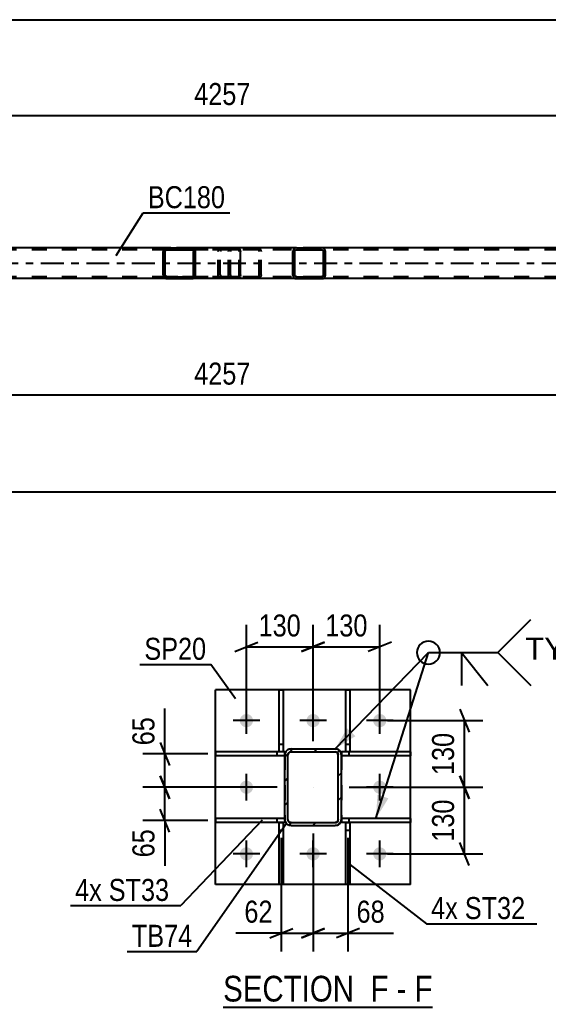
# Model space of a CAD drawing. Header units: millimetres. Extents: x 0 to 841, y 0 to 594.
# Drawn here: x 250.9 to 319.5, y 144.4 to 272.8 of the extents above; entities that cross this region are included whole.
import ezdxf

# ---------------------------------------------------------------- set-up
doc = ezdxf.new("R2010")
doc.units = ezdxf.units.MM
doc.linetypes.add('DXK_LINE_DOT2', pattern=[3.9198, 1.9599, -1.9599])
doc.linetypes.add('DXK_LINE_DOT3', pattern=[5.9187, 2.979, -0.9799, 0.9799, -0.9799])
doc.styles.add('Arial', font='ARIAL.TTF', dxfattribs={"height": 0.2})
doc.styles.add('Arial Narrow', font='ARIALN.TTF', dxfattribs={"height": 0.2})

# ---------------------------------------------------------------- blocks, each defined once
blk = doc.blocks.new('Unknown-318895709-17 - 5910')
at = {"color": 6, "linetype": 'Continuous'}
blk.add_line((277.29, 144.39), (304.51, 144.39), dxfattribs=at)
at = {"color": 0, "linetype": 'Continuous'}
for points in [[(295.4, 145.14), (295.4, 148.64), (277.29, 148.64), (277.29, 145.14)], [(298.79, 145.14), (298.79, 148.64), (296.45, 148.64), (296.45, 145.14)], [(301.11, 145.14), (301.11, 148.64), (299.84, 148.64), (299.84, 145.14)], [(304.51, 145.14), (304.51, 148.64), (302.16, 148.64), (302.16, 145.14)]]:
    blk.add_wipeout(points, dxfattribs=at)
at = {"color": 7, "linetype": 'Continuous', "style": 'Arial Narrow'}
for s, p in [('SECTION ', (277.29, 145.14)), ('F', (296.45, 145.14)), ('F', (302.16, 145.14)), ('-', (299.84, 145.14))]:
    blk.add_text(s, height=3.34, dxfattribs=at).set_placement(p)
blk = doc.blocks.new('Part-318895709-5583 - 5397')
at = {"linetype": 'Continuous'}
h = blk.add_hatch(dxfattribs=at)
h.set_pattern_fill('', scale=0.7, style=0, pattern_type=0)
h.set_pattern_definition([(45, (273.6653, 242.8563), (-1.57154, 1.57154), [])])
h.paths.add_polyline_path([(273.7, 242.67), (273.67, 242.86), (273.56, 243.01), (273.39, 243.12), (273.2, 243.15), (270.02, 243.15), (269.82, 243.12), (269.66, 243.01), (269.55, 242.86), (269.51, 242.67), (269.51, 239.63), (269.55, 239.45), (269.66, 239.29), (269.82, 239.19), (270.02, 239.15), (273.2, 239.15), (273.39, 239.19), (273.56, 239.29), (273.67, 239.45), (273.7, 239.63)])
h.paths.add_polyline_path([(273.43, 239.54), (273.38, 239.46), (273.3, 239.41), (273.2, 239.39), (270.02, 239.39), (269.92, 239.41), (269.84, 239.46), (269.78, 239.54), (269.77, 239.63), (269.77, 242.67), (269.78, 242.76), (269.84, 242.84), (269.92, 242.89), (270.02, 242.91), (273.2, 242.91), (273.3, 242.89), (273.38, 242.84), (273.43, 242.76), (273.45, 242.67), (273.45, 239.63)])
at = {"color": 2, "linetype": 'Continuous'}
for p, q in [((269.55, 242.86), (269.51, 242.67)), ((269.77, 242.67), (269.78, 242.76)), ((269.78, 242.76), (269.84, 242.84)), ((270.02, 243.15), (269.82, 243.12)), ((269.84, 242.84), (269.92, 242.89)), ((269.92, 242.89), (270.02, 242.91)), ((270.02, 243.15), (273.2, 243.15)), ((270.02, 242.91), (273.2, 242.91)), ((279.26, 243.15), (273.2, 243.15)), ((273.39, 243.12), (273.2, 243.15)), ((273.2, 242.91), (273.3, 242.89)), ((273.3, 242.89), (273.38, 242.84)), ((273.38, 242.84), (273.43, 242.76)), ((273.43, 242.76), (273.45, 242.67)), ((273.7, 242.67), (273.67, 242.86)), ((279.26, 243.15), (279.36, 243.12)), ((279.36, 243.12), (279.45, 243.01)), ((279.45, 243.01), (279.51, 242.86)), ((279.51, 242.86), (279.53, 242.67)), ((269.51, 239.63), (269.51, 242.67)), ((269.77, 239.63), (269.77, 242.67)), ((273.45, 239.63), (273.45, 242.67)), ((273.7, 239.63), (273.7, 242.67)), ((279.53, 239.63), (279.53, 242.67)), ((269.51, 239.63), (269.55, 239.45)), ((269.78, 239.54), (269.77, 239.63)), ((269.84, 239.46), (269.78, 239.54)), ((269.82, 239.19), (270.02, 239.15)), ((269.92, 239.41), (269.84, 239.46)), ((270.02, 239.39), (269.92, 239.41)), ((270.02, 239.39), (273.2, 239.39)), ((270.02, 239.15), (273.2, 239.15)), ((273.3, 239.41), (273.2, 239.39)), ((273.2, 239.15), (273.39, 239.19)), ((279.26, 239.15), (273.2, 239.15)), ((273.38, 239.46), (273.3, 239.41)), ((273.43, 239.54), (273.38, 239.46)), ((273.45, 239.63), (273.43, 239.54)), ((273.67, 239.45), (273.7, 239.63)), ((279.36, 239.19), (279.26, 239.15)), ((279.45, 239.29), (279.36, 239.19)), ((279.51, 239.45), (279.45, 239.29)), ((279.53, 239.63), (279.51, 239.45))]:
    blk.add_line(p, q, dxfattribs=at)
at = {"color": 7, "linetype": 'DXK_LINE_DOT2'}
for p, q in [((273.2, 243.15), (270.02, 243.15)), ((279.26, 242.91), (270.02, 242.91)), ((276.66, 242.67), (276.7, 242.86)), ((276.93, 242.76), (276.92, 242.67)), ((276.99, 242.84), (276.93, 242.76)), ((276.97, 243.12), (277.17, 243.15)), ((277.07, 242.89), (276.99, 242.84)), ((277.17, 242.91), (277.07, 242.89)), ((277.98, 242.91), (277.98, 243.15)), ((279.31, 242.89), (279.26, 242.91)), ((279.35, 242.84), (279.31, 242.89)), ((279.38, 242.76), (279.35, 242.84)), ((279.39, 242.67), (279.38, 242.76)), ((276.66, 239.63), (276.66, 242.67)), ((276.92, 239.63), (276.92, 242.67)), ((279.39, 239.63), (279.39, 242.67)), ((279.26, 239.39), (270.02, 239.39)), ((273.2, 239.15), (270.02, 239.15)), ((276.7, 239.45), (276.66, 239.63)), ((276.92, 239.63), (276.93, 239.54)), ((276.93, 239.54), (276.99, 239.46)), ((277.17, 239.15), (276.97, 239.19)), ((276.99, 239.46), (277.07, 239.41)), ((277.07, 239.41), (277.17, 239.39)), ((277.98, 239.15), (277.98, 239.39)), ((279.26, 239.39), (279.31, 239.41)), ((279.31, 239.41), (279.35, 239.46)), ((279.35, 239.46), (279.38, 239.54)), ((279.38, 239.54), (279.39, 239.63))]:
    blk.add_line(p, q, dxfattribs=at)
at = {"color": 2, "linetype": 'Continuous'}
for centre, start, end in [((270, 242.66), 111.1941, 156.1506), ((273.22, 242.66), 23.8494, 68.8059), ((270, 239.65), 203.8494, 248.8059), ((273.22, 239.65), 291.1941, 336.1506)]:
    blk.add_arc(centre, 0.492, start, end, dxfattribs=at)
at = {"color": 7, "linetype": 'DXK_LINE_DOT2'}
for centre, start, end in [((277.15, 242.66), 111.1941, 156.1506), ((277.15, 239.65), 203.8494, 248.8059)]:
    blk.add_arc(centre, 0.492, start, end, dxfattribs=at)
blk = doc.blocks.new('Part-318895709-5582 - 5397')
at = {"linetype": 'Continuous'}
h = blk.add_hatch(dxfattribs=at)
h.set_pattern_fill('', scale=0.7, style=0, pattern_type=0)
h.set_pattern_definition([(45, (290.549, 242.8563), (-1.57154, 1.57154), [])])
h.paths.add_polyline_path([(290.59, 242.67), (290.55, 242.86), (290.44, 243.01), (290.27, 243.12), (290.08, 243.15), (286.84, 243.15), (286.65, 243.12), (286.48, 243.01), (286.37, 242.86), (286.33, 242.67), (286.33, 239.63), (286.37, 239.45), (286.48, 239.29), (286.65, 239.19), (286.84, 239.15), (290.08, 239.15), (290.27, 239.19), (290.44, 239.29), (290.55, 239.45), (290.59, 239.63)])
h.paths.add_polyline_path([(290.31, 239.54), (290.26, 239.46), (290.17, 239.41), (290.08, 239.39), (286.84, 239.39), (286.74, 239.41), (286.66, 239.46), (286.61, 239.54), (286.59, 239.63), (286.59, 242.67), (286.61, 242.76), (286.66, 242.84), (286.74, 242.89), (286.84, 242.91), (290.08, 242.91), (290.17, 242.89), (290.26, 242.84), (290.31, 242.76), (290.33, 242.67), (290.33, 239.63)])
at = {"color": 7, "linetype": 'DXK_LINE_DOT2'}
for p, q in [((277.98, 242.67), (278.02, 242.86)), ((278.26, 242.76), (278.24, 242.67)), ((278.31, 242.84), (278.26, 242.76)), ((278.3, 243.12), (278.49, 243.15)), ((278.39, 242.89), (278.31, 242.84)), ((278.49, 242.91), (278.39, 242.89)), ((279.26, 243.15), (278.49, 243.15)), ((290.08, 242.91), (278.49, 242.91)), ((281.73, 243.15), (281.92, 243.12)), ((281.83, 242.89), (281.73, 242.91)), ((281.91, 242.84), (281.83, 242.89)), ((281.96, 242.76), (281.91, 242.84)), ((281.98, 242.67), (281.96, 242.76)), ((282.2, 242.86), (282.24, 242.67)), ((290.08, 243.15), (286.84, 243.15)), ((277.98, 239.63), (277.98, 242.67)), ((278.24, 239.63), (278.24, 242.67)), ((281.98, 239.63), (281.98, 242.67)), ((282.24, 239.63), (282.24, 242.67)), ((278.02, 239.45), (277.98, 239.63)), ((278.24, 239.63), (278.26, 239.54)), ((278.26, 239.54), (278.31, 239.46)), ((278.49, 239.15), (278.3, 239.19)), ((278.31, 239.46), (278.39, 239.41)), ((278.39, 239.41), (278.49, 239.39)), ((290.08, 239.39), (278.49, 239.39)), ((279.26, 239.15), (278.49, 239.15)), ((281.73, 239.39), (281.83, 239.41)), ((281.92, 239.19), (281.73, 239.15)), ((281.83, 239.41), (281.91, 239.46)), ((281.91, 239.46), (281.96, 239.54)), ((281.96, 239.54), (281.98, 239.63)), ((282.24, 239.63), (282.2, 239.45)), ((286.84, 239.15), (290.08, 239.15))]:
    blk.add_line(p, q, dxfattribs=at)
at = {"color": 2, "linetype": 'Continuous'}
for p, q in [((286.84, 243.15), (279.26, 243.15)), ((286.37, 242.86), (286.33, 242.67)), ((286.59, 242.67), (286.61, 242.76)), ((286.61, 242.76), (286.66, 242.84)), ((286.84, 243.15), (286.65, 243.12)), ((286.66, 242.84), (286.74, 242.89)), ((286.74, 242.89), (286.84, 242.91)), ((286.84, 243.15), (290.08, 243.15)), ((286.84, 242.91), (290.08, 242.91)), ((290.27, 243.12), (290.08, 243.15)), ((290.08, 242.91), (290.17, 242.89)), ((290.17, 242.89), (290.26, 242.84)), ((290.26, 242.84), (290.31, 242.76)), ((290.31, 242.76), (290.33, 242.67)), ((290.59, 242.67), (290.55, 242.86)), ((286.33, 239.63), (286.33, 242.67)), ((286.59, 239.63), (286.59, 242.67)), ((290.33, 239.63), (290.33, 242.67)), ((290.59, 239.63), (290.59, 242.67)), ((286.84, 239.15), (279.26, 239.15)), ((286.33, 239.63), (286.37, 239.45)), ((286.61, 239.54), (286.59, 239.63)), ((286.66, 239.46), (286.61, 239.54)), ((286.65, 239.19), (286.84, 239.15)), ((286.74, 239.41), (286.66, 239.46)), ((286.84, 239.39), (286.74, 239.41)), ((286.84, 239.39), (290.08, 239.39)), ((286.84, 239.15), (290.08, 239.15)), ((290.17, 239.41), (290.08, 239.39)), ((290.08, 239.15), (290.27, 239.19)), ((290.26, 239.46), (290.17, 239.41)), ((290.31, 239.54), (290.26, 239.46)), ((290.33, 239.63), (290.31, 239.54)), ((290.55, 239.45), (290.59, 239.63))]:
    blk.add_line(p, q, dxfattribs=at)
at = {"color": 7, "linetype": 'DXK_LINE_DOT2'}
for centre, start, end in [((278.47, 242.65), 110.7583, 155.68), ((281.75, 242.65), 24.32, 69.2417), ((278.47, 239.65), 204.32, 249.2417), ((281.75, 239.65), 290.7583, 335.68)]:
    blk.add_arc(centre, 0.496, start, end, dxfattribs=at)
at = {"color": 2, "linetype": 'Continuous'}
for centre, start, end in [((286.82, 242.65), 110.7583, 155.68), ((290.1, 242.65), 24.32, 69.2417), ((286.82, 239.65), 204.32, 249.2417), ((290.1, 239.65), 290.7583, 335.68)]:
    blk.add_arc(centre, 0.496, start, end, dxfattribs=at)
blk = doc.blocks.new('Part-318895709-5521 - 5397')
at = {"color": 7, "linetype": 'DXK_LINE_DOT2'}
for p, q in [((673.78, 242.91), (99.71, 242.91)), ((673.78, 243.15), (184.88, 243.15)), ((290.08, 243.15), (270.02, 243.15)), ((673.78, 239.39), (99.71, 239.39)), ((290.08, 239.15), (270.02, 239.15))]:
    blk.add_line(p, q, dxfattribs=at)
at = {"color": 2, "linetype": 'Continuous'}
for p, q in [((270.02, 243.15), (204.94, 243.15)), ((355.15, 243.15), (290.08, 243.15)), ((270.02, 239.15), (204.94, 239.15)), ((355.15, 239.15), (290.08, 239.15))]:
    blk.add_line(p, q, dxfattribs=at)
at = {"color": 7, "linetype": 'DXK_LINE_DOT3'}
blk.add_line((99.71, 241.15), (673.78, 241.15), dxfattribs=at)
blk = doc.blocks.new('Part-318895709-5916 - 5910')
at = {"linetype": 'Continuous'}
h = blk.add_hatch(dxfattribs=at)
h.set_pattern_fill('', scale=0.7, style=0, pattern_type=0)
h.set_pattern_definition([(45, (292.411, 177.773), (-1.57154, 1.57154), [])])
h.paths.add_polyline_path([(292.58, 177.51), (292.41, 177.77), (292.15, 177.95), (291.85, 178.01), (286.11, 178.01), (285.81, 177.95), (285.55, 177.77), (285.37, 177.51), (285.31, 177.21), (285.31, 168.81), (285.37, 168.5), (285.55, 168.24), (285.81, 168.07), (286.11, 168.01), (291.85, 168.01), (292.15, 168.07), (292.41, 168.24), (292.58, 168.5), (292.65, 168.81), (292.65, 177.21)])
h.paths.add_polyline_path([(292.25, 168.81), (292.21, 168.65), (292.13, 168.52), (292, 168.44), (291.85, 168.41), (286.11, 168.41), (285.96, 168.44), (285.83, 168.52), (285.74, 168.65), (285.71, 168.81), (285.71, 177.21), (285.74, 177.36), (285.83, 177.49), (285.96, 177.58), (286.11, 177.61), (291.85, 177.61), (292, 177.58), (292.13, 177.49), (292.21, 177.36), (292.25, 177.21)])
at = {"color": 7, "linetype": 'DXK_LINE_DOT2'}
for p, q in [((285.31, 177.21), (285.37, 177.51)), ((285.74, 177.36), (285.71, 177.21)), ((285.83, 177.49), (285.74, 177.36)), ((285.81, 177.95), (286.11, 178.01)), ((285.96, 177.58), (285.83, 177.49)), ((286.11, 177.61), (285.96, 177.58)), ((286.11, 178.01), (291.85, 178.01)), ((286.11, 177.61), (291.85, 177.61)), ((291.85, 178.01), (292.15, 177.95)), ((292, 177.58), (291.85, 177.61)), ((292.13, 177.49), (292, 177.58)), ((292.21, 177.36), (292.13, 177.49)), ((292.25, 177.21), (292.21, 177.36)), ((292.58, 177.51), (292.65, 177.21)), ((285.31, 177.21), (285.31, 168.81)), ((285.71, 168.81), (285.71, 177.21)), ((292.25, 168.81), (292.25, 177.21)), ((292.65, 177.21), (292.65, 168.81)), ((285.37, 168.5), (285.31, 168.81)), ((285.71, 168.81), (285.74, 168.65)), ((285.74, 168.65), (285.83, 168.52)), ((285.83, 168.52), (285.96, 168.44)), ((285.96, 168.44), (286.11, 168.41)), ((286.11, 168.41), (291.85, 168.41)), ((291.85, 168.41), (292, 168.44)), ((292, 168.44), (292.13, 168.52)), ((292.13, 168.52), (292.21, 168.65)), ((292.21, 168.65), (292.25, 168.81)), ((292.65, 168.81), (292.58, 168.5)), ((286.11, 168.01), (285.81, 168.07)), ((286.11, 168.01), (291.85, 168.01)), ((292.15, 168.07), (291.85, 168.01))]:
    blk.add_line(p, q, dxfattribs=at)
at = {"color": 2, "linetype": 'Continuous'}
for p, q in [((285.37, 177.51), (285.31, 177.21)), ((285.71, 177.21), (285.74, 177.36)), ((285.74, 177.36), (285.83, 177.49)), ((286.11, 178.01), (285.81, 177.95)), ((285.83, 177.49), (285.96, 177.58)), ((285.96, 177.58), (286.11, 177.61)), ((286.11, 178.01), (291.85, 178.01)), ((286.11, 177.61), (291.85, 177.61)), ((292.15, 177.95), (291.85, 178.01)), ((291.85, 177.61), (292, 177.58)), ((292, 177.58), (292.13, 177.49)), ((292.13, 177.49), (292.21, 177.36)), ((292.21, 177.36), (292.25, 177.21)), ((292.65, 177.21), (292.58, 177.51)), ((285.31, 168.81), (285.31, 177.21)), ((285.71, 168.81), (285.71, 177.21)), ((292.25, 168.81), (292.25, 177.21)), ((292.65, 168.81), (292.65, 177.21)), ((285.31, 168.81), (285.37, 168.5)), ((285.74, 168.65), (285.71, 168.81)), ((285.83, 168.52), (285.74, 168.65)), ((285.96, 168.44), (285.83, 168.52)), ((286.11, 168.41), (285.96, 168.44)), ((286.11, 168.41), (291.85, 168.41)), ((292, 168.44), (291.85, 168.41)), ((292.13, 168.52), (292, 168.44)), ((292.21, 168.65), (292.13, 168.52)), ((292.25, 168.81), (292.21, 168.65)), ((292.58, 168.5), (292.65, 168.81)), ((285.81, 168.07), (286.11, 168.01)), ((286.11, 168.01), (291.85, 168.01)), ((291.85, 168.01), (292.15, 168.07))]:
    blk.add_line(p, q, dxfattribs=at)
at = {"color": 7, "linetype": 'DXK_LINE_DOT3'}
blk.add_line((288.98, 173.01), (288.98, 173.01), dxfattribs=at)
at = {"color": 7, "linetype": 'DXK_LINE_DOT2'}
for centre, start, end in [((286.11, 177.21), 112.5, 157.5), ((291.85, 177.21), 22.5, 67.5), ((286.11, 168.81), 202.5, 247.5), ((291.85, 168.81), 292.5, 337.5)]:
    blk.add_arc(centre, 0.8, start, end, dxfattribs=at)
at = {"color": 2, "linetype": 'Continuous'}
for centre, start, end in [((286.11, 177.21), 112.5, 157.5), ((291.85, 177.21), 22.5, 67.5), ((286.11, 168.81), 202.5, 247.5), ((291.85, 168.81), 292.5, 337.5)]:
    blk.add_arc(centre, 0.8, start, end, dxfattribs=at)
blk = doc.blocks.new('Part-318895709-5962 - 5910')
at = {"color": 2, "linetype": 'Continuous'}
for p, q in [((301.65, 177.61), (292.65, 177.61)), ((292.65, 177.61), (292.65, 177.2)), ((301.65, 177.61), (301.65, 177.07)), ((301.65, 177.07), (292.65, 177.07))]:
    blk.add_line(p, q, dxfattribs=at)
at = {"color": 7, "linetype": 'DXK_LINE_DOT2'}
for p, q in [((293.65, 177.07), (293.65, 177.61)), ((292.65, 177.2), (292.65, 177.07))]:
    blk.add_line(p, q, dxfattribs=at)
blk = doc.blocks.new('Part-318895709-6019 - 5910')
at = {"color": 2, "linetype": 'Continuous'}
for p, q in [((284.57, 160.34), (284.57, 168.41)), ((284.57, 168.41), (285.1, 168.41)), ((285.1, 168.41), (285.1, 160.34)), ((285.1, 160.34), (284.57, 160.34))]:
    blk.add_line(p, q, dxfattribs=at)
at = {"color": 7, "linetype": 'DXK_LINE_DOT2'}
blk.add_line((284.57, 167.41), (285.1, 167.41), dxfattribs=at)
blk = doc.blocks.new('Bolt-318895709-6003 - 5910')
at = {"linetype": 'Continuous'}
for points in [[(279.45, 181.67, -1), (281.18, 181.67, -1)], [(288.11, 181.67, -1), (289.85, 181.67, -1)], [(296.78, 181.67, -1), (298.51, 181.67, -1)], [(279.45, 173.01, -1), (281.18, 173.01, -1)], [(296.78, 173.01, -1), (298.51, 173.01, -1)], [(279.45, 164.34, -1), (281.18, 164.34, -1)], [(288.11, 164.34, -1), (289.85, 164.34, -1)], [(296.78, 164.34, -1), (298.51, 164.34, -1)]]:
    blk.add_hatch(color=1, dxfattribs=at).paths.add_polyline_path(points)
at = {"color": 1, "linetype": 'Continuous'}
for p, q in [((280.31, 179.94), (280.31, 183.41)), ((288.98, 179.94), (288.98, 183.41)), ((297.65, 179.94), (297.65, 183.41)), ((282.05, 181.67), (278.58, 181.67)), ((290.71, 181.67), (287.25, 181.67)), ((299.38, 181.67), (295.91, 181.67)), ((280.31, 171.27), (280.31, 174.74)), ((297.65, 171.27), (297.65, 174.74)), ((282.05, 173.01), (278.58, 173.01)), ((299.38, 173.01), (295.91, 173.01)), ((280.31, 162.61), (280.31, 166.07)), ((288.98, 162.61), (288.98, 166.07)), ((297.65, 162.61), (297.65, 166.07)), ((282.05, 164.34), (278.58, 164.34)), ((290.71, 164.34), (287.25, 164.34)), ((299.38, 164.34), (295.91, 164.34))]:
    blk.add_line(p, q, dxfattribs=at)
blk = doc.blocks.new('Part-318895709-6031 - 5910')
at = {"color": 2, "linetype": 'Continuous'}
for p, q in [((285.31, 177.61), (276.31, 177.61)), ((276.31, 177.61), (276.31, 177.07)), ((285.31, 177.21), (285.31, 177.61)), ((285.31, 177.07), (276.31, 177.07))]:
    blk.add_line(p, q, dxfattribs=at)
at = {"color": 7, "linetype": 'DXK_LINE_DOT2'}
for p, q in [((284.31, 177.07), (284.31, 177.61)), ((285.31, 177.21), (285.31, 177.07))]:
    blk.add_line(p, q, dxfattribs=at)
blk = doc.blocks.new('Part-318895709-5967 - 5910')
at = {"color": 2, "linetype": 'Continuous'}
for p, q in [((276.31, 160.34), (276.31, 185.67)), ((301.65, 185.67), (276.31, 185.67)), ((301.65, 160.34), (301.65, 185.67)), ((301.65, 160.34), (276.31, 160.34))]:
    blk.add_line(p, q, dxfattribs=at)
blk = doc.blocks.new('Part-318895709-6038 - 5910')
at = {"color": 2, "linetype": 'Continuous'}
for p, q in [((285.31, 168.94), (276.31, 168.94)), ((276.31, 168.94), (276.31, 168.41)), ((284.57, 168.41), (276.31, 168.41)), ((285.31, 168.41), (285.1, 168.41)), ((285.31, 168.81), (285.31, 168.41))]:
    blk.add_line(p, q, dxfattribs=at)
at = {"color": 7, "linetype": 'DXK_LINE_DOT2'}
for p, q in [((284.31, 168.41), (284.31, 168.94)), ((285.1, 168.41), (284.57, 168.41)), ((285.31, 168.81), (285.31, 168.94))]:
    blk.add_line(p, q, dxfattribs=at)
blk = doc.blocks.new('Part-318895709-6049 - 5910')
at = {"color": 2, "linetype": 'Continuous'}
for p, q in [((301.65, 168.94), (292.65, 168.94)), ((292.65, 168.81), (292.65, 168.41)), ((293.24, 168.41), (292.65, 168.41)), ((301.65, 168.41), (293.77, 168.41)), ((301.65, 168.94), (301.65, 168.41))]:
    blk.add_line(p, q, dxfattribs=at)
at = {"color": 7, "linetype": 'DXK_LINE_DOT2'}
for p, q in [((292.65, 168.94), (292.65, 168.81)), ((293.77, 168.41), (293.24, 168.41)), ((293.65, 168.41), (293.65, 168.94))]:
    blk.add_line(p, q, dxfattribs=at)
blk = doc.blocks.new('Part-318895709-6059 - 5910')
at = {"color": 2, "linetype": 'Continuous'}
for p, q in [((293.23, 160.34), (293.24, 168.41)), ((293.24, 168.41), (293.77, 168.41)), ((293.77, 168.41), (293.77, 160.34)), ((293.77, 160.34), (293.23, 160.34))]:
    blk.add_line(p, q, dxfattribs=at)
at = {"color": 7, "linetype": 'DXK_LINE_DOT2'}
blk.add_line((293.24, 167.41), (293.77, 167.41), dxfattribs=at)
blk = doc.blocks.new('Part-318895709-6064 - 5910')
at = {"color": 2, "linetype": 'Continuous'}
for p, q in [((284.57, 177.61), (284.57, 185.67)), ((284.57, 185.67), (285.1, 185.67)), ((285.1, 185.67), (285.1, 177.61)), ((285.1, 177.61), (284.57, 177.61))]:
    blk.add_line(p, q, dxfattribs=at)
at = {"color": 7, "linetype": 'DXK_LINE_DOT2'}
blk.add_line((284.57, 178.61), (285.1, 178.61), dxfattribs=at)
blk = doc.blocks.new('Part-318895709-6069 - 5910')
at = {"color": 2, "linetype": 'Continuous'}
for p, q in [((293.23, 177.61), (293.23, 185.67)), ((293.23, 185.67), (293.77, 185.67)), ((293.77, 185.67), (293.77, 177.61)), ((293.77, 177.61), (293.23, 177.61))]:
    blk.add_line(p, q, dxfattribs=at)
at = {"color": 7, "linetype": 'DXK_LINE_DOT2'}
blk.add_line((293.23, 178.61), (293.77, 178.61), dxfattribs=at)
blk = doc.blocks.new('StraightDimension-318895709-5785 - 5397')
at = {"color": 7, "linetype": 'Continuous'}
blk.add_line((192.05, 260.38), (362.32, 260.38), dxfattribs=at)
at = {"color": 0}
blk.add_wipeout([(281.44, 261.13), (281.44, 265.33), (272.93, 265.33), (272.93, 261.13)], dxfattribs=at)
at = {"color": 3, "style": 'Arial Narrow'}
blk.add_text('4257', height=2.863, dxfattribs=at).set_placement((273.53, 261.73))
blk = doc.blocks.new('StraightDimension-318895709-5808 - 5397')
at = {"color": 7, "linetype": 'Continuous'}
blk.add_line((90.45, 211.44), (683.04, 211.44), dxfattribs=at)
blk = doc.blocks.new('StraightDimension-318895709-5819 - 5397')
at = {"color": 7, "linetype": 'Continuous'}
blk.add_line((192.05, 224.02), (362.32, 224.02), dxfattribs=at)
at = {"color": 0}
blk.add_wipeout([(281.44, 224.77), (281.44, 228.97), (272.93, 228.97), (272.93, 224.77)], dxfattribs=at)
at = {"color": 3, "style": 'Arial Narrow'}
blk.add_text('4257', height=2.863, dxfattribs=at).set_placement((273.53, 225.37))
blk = doc.blocks.new('StraightDimension-318895709-10572 - 5397')
at = {"color": 7, "linetype": 'Continuous'}
blk.add_line((91.09, 272.82), (682.4, 272.82), dxfattribs=at)
blk = doc.blocks.new('StraightDimension-318895709-6201 - 5910')
at = {"color": 7, "linetype": 'Continuous'}
for p, q in [((308.05, 183.17), (309.25, 180.17)), ((298.65, 181.67), (311.05, 181.67)), ((308.65, 173.01), (308.65, 181.67)), ((309.25, 171.51), (308.05, 174.51)), ((293.65, 173.01), (311.05, 173.01))]:
    blk.add_line(p, q, dxfattribs=at)
at = {"color": 0}
blk.add_wipeout([(307.9, 180.68), (303.7, 180.68), (303.7, 174), (307.9, 174)], dxfattribs=at)
at = {"color": 3, "style": 'Arial Narrow'}
blk.add_text('130', height=2.863, rotation=90.0002, dxfattribs=at).set_placement((307.3, 174.6))
blk = doc.blocks.new('StraightDimension-318895709-6178 - 5910')
at = {"color": 7, "linetype": 'Continuous'}
for p, q in [((269.71, 177.34), (269.71, 183.25)), ((269.71, 177.34), (269.71, 183.25)), ((269.11, 178.84), (270.31, 175.84)), ((275.31, 177.34), (266.86, 177.34)), ((269.71, 173.01), (269.71, 177.34)), ((270.31, 171.51), (269.11, 174.51)), ((284.31, 173.01), (266.86, 173.01))]:
    blk.add_line(p, q, dxfattribs=at)
at = {"color": 0}
blk.add_wipeout([(268.96, 182.72), (264.76, 182.72), (264.76, 177.86), (268.96, 177.86)], dxfattribs=at)
at = {"color": 3, "style": 'Arial Narrow'}
blk.add_text('65', height=2.863, rotation=90.0002, dxfattribs=at).set_placement((268.36, 178.46))
blk = doc.blocks.new('StraightDimension-318895709-6149 - 5910')
at = {"color": 7, "linetype": 'Continuous'}
for p, q in [((288.98, 167.01), (288.98, 151.64)), ((284.84, 166.41), (284.84, 151.64)), ((283.34, 153.44), (286.34, 154.64)), ((290.48, 154.64), (287.48, 153.44)), ((284.84, 154.04), (278.93, 154.04)), ((284.84, 154.04), (278.93, 154.04)), ((284.84, 154.04), (288.98, 154.04))]:
    blk.add_line(p, q, dxfattribs=at)
at = {"color": 0}
blk.add_wipeout([(284.31, 154.79), (284.31, 158.99), (279.45, 158.99), (279.45, 154.79)], dxfattribs=at)
at = {"color": 3, "style": 'Arial Narrow'}
blk.add_text('62', height=2.863, dxfattribs=at).set_placement((280.05, 155.39))
blk = doc.blocks.new('StraightDimension-318895709-6139 - 5910')
at = {"color": 7, "linetype": 'Continuous'}
for p, q in [((288.98, 167.01), (288.98, 151.64)), ((293.5, 166.41), (293.5, 151.64)), ((287.48, 153.44), (290.48, 154.64)), ((295, 154.64), (292, 153.44)), ((288.98, 154.04), (293.5, 154.04)), ((293.5, 154.04), (299.41, 154.04)), ((293.5, 154.04), (299.41, 154.04))]:
    blk.add_line(p, q, dxfattribs=at)
at = {"color": 0}
blk.add_wipeout([(298.88, 154.79), (298.88, 158.99), (294.03, 158.99), (294.03, 154.79)], dxfattribs=at)
at = {"color": 3, "style": 'Arial Narrow'}
blk.add_text('68', height=2.863, dxfattribs=at).set_placement((294.63, 155.39))
blk = doc.blocks.new('StraightDimension-318895709-6159 - 5910')
at = {"color": 7, "linetype": 'Continuous'}
for p, q in [((288.98, 179.01), (288.98, 194.11)), ((297.65, 182.67), (297.65, 194.11)), ((287.48, 190.66), (290.48, 191.86)), ((299.15, 191.86), (296.15, 190.66)), ((288.98, 191.26), (297.65, 191.26))]:
    blk.add_line(p, q, dxfattribs=at)
at = {"color": 0}
blk.add_wipeout([(296.65, 192.01), (296.65, 196.21), (289.97, 196.21), (289.97, 192.01)], dxfattribs=at)
at = {"color": 3, "style": 'Arial Narrow'}
blk.add_text('130', height=2.863, dxfattribs=at).set_placement((290.57, 192.61))
blk = doc.blocks.new('StraightDimension-318895709-6168 - 5910')
at = {"color": 7, "linetype": 'Continuous'}
for p, q in [((280.31, 182.67), (280.31, 194.11)), ((288.98, 179.01), (288.98, 194.11)), ((278.81, 190.66), (281.81, 191.86)), ((290.48, 191.86), (287.48, 190.66)), ((280.31, 191.26), (288.98, 191.26))]:
    blk.add_line(p, q, dxfattribs=at)
at = {"color": 0}
blk.add_wipeout([(287.99, 192.01), (287.99, 196.21), (281.3, 196.21), (281.3, 192.01)], dxfattribs=at)
at = {"color": 3, "style": 'Arial Narrow'}
blk.add_text('130', height=2.863, dxfattribs=at).set_placement((281.9, 192.61))
blk = doc.blocks.new('StraightDimension-318895709-6184 - 5910')
at = {"color": 7, "linetype": 'Continuous'}
for p, q in [((269.11, 174.51), (270.31, 171.51)), ((284.31, 173.01), (266.86, 173.01)), ((269.71, 168.67), (269.71, 173.01)), ((270.31, 167.17), (269.11, 170.17)), ((275.31, 168.67), (266.86, 168.67)), ((269.71, 168.67), (269.71, 162.77)), ((269.71, 168.67), (269.71, 162.77))]:
    blk.add_line(p, q, dxfattribs=at)
at = {"color": 0}
blk.add_wipeout([(268.96, 168.15), (264.76, 168.15), (264.76, 163.29), (268.96, 163.29)], dxfattribs=at)
at = {"color": 3, "style": 'Arial Narrow'}
blk.add_text('65', height=2.863, rotation=90.0002, dxfattribs=at).set_placement((268.36, 163.89))
blk = doc.blocks.new('StraightDimension-318895709-6191 - 5910')
at = {"color": 7, "linetype": 'Continuous'}
for p, q in [((308.05, 174.51), (309.25, 171.51)), ((293.65, 173.01), (311.05, 173.01)), ((308.65, 164.34), (308.65, 173.01)), ((309.25, 162.84), (308.05, 165.84)), ((298.65, 164.34), (311.05, 164.34))]:
    blk.add_line(p, q, dxfattribs=at)
at = {"color": 0}
blk.add_wipeout([(307.9, 172.02), (303.7, 172.02), (303.7, 165.33), (307.9, 165.33)], dxfattribs=at)
at = {"color": 3, "style": 'Arial Narrow'}
blk.add_text('130', height=2.863, rotation=90.0002, dxfattribs=at).set_placement((307.3, 165.93))
blk = doc.blocks.new('Mark-318895709-5517 - 5397')
at = {"color": 0}
blk.add_wipeout([(277.55, 248.31), (277.55, 251.31), (267.5, 251.31), (267.5, 248.31)], dxfattribs=at)
blk.add_wipeout([(277.55, 248.31), (277.55, 251.31), (267.5, 251.31), (267.5, 248.31)], dxfattribs=at)
at = {"color": 30, "linetype": 'Continuous'}
for p, q in [((263.37, 242.16), (266.9, 247.71)), ((266.9, 247.71), (278.15, 247.71))]:
    blk.add_line(p, q, dxfattribs=at)
at = {"color": 3, "style": 'Arial Narrow'}
blk.add_text('BC180', height=2.863, dxfattribs=at).set_placement((267.5, 248.31))
blk = doc.blocks.new('Mark-318895709-5912 - 5910')
at = {"color": 0}
blk.add_wipeout([(273.29, 152.25), (273.29, 155.25), (265.43, 155.25), (265.43, 152.25)], dxfattribs=at)
blk.add_wipeout([(273.29, 152.25), (273.29, 155.25), (265.43, 155.25), (265.43, 152.25)], dxfattribs=at)
at = {"color": 30, "linetype": 'Continuous'}
for p in [(285.53, 168.29), (264.83, 151.65)]:
    blk.add_line(p, (273.89, 151.65), dxfattribs=at)
at = {"color": 3, "style": 'Arial Narrow'}
blk.add_text('TB74', height=2.863, dxfattribs=at).set_placement((265.43, 152.25))
blk = doc.blocks.new('WeldMark-318895709-6211 - 5910')
at = {"linetype": 'Continuous'}
for points in [[(294.47, 179.64), (291.85, 178.01), (293.4, 180.68)], [(298.77, 171.57), (297.15, 168.94), (297.34, 172.03)]]:
    blk.add_hatch(color=30, dxfattribs=at).paths.add_polyline_path(points)
at = {"color": 30, "linetype": 'Continuous'}
for p, q in [((291.85, 178.01), (303.97, 190.51)), ((297.15, 168.94), (303.97, 190.51)), ((303.97, 190.51), (312.97, 190.51))]:
    blk.add_line(p, q, dxfattribs=at)
at = {"color": 3, "linetype": 'Continuous'}
for q in [(311.69, 186.22), (308.26, 186.22)]:
    blk.add_line((308.26, 190.51), q, dxfattribs=at)
for start, end in [(90, 270), (270, 90)]:
    blk.add_arc((303.97, 190.51), 1.5, start, end, dxfattribs=at)
at = {"color": 0, "linetype": 'Continuous'}
blk.add_wipeout([(324.35, 189.61), (324.35, 192.61), (316.57, 192.61), (316.57, 189.61)], dxfattribs=at)
blk.add_wipeout([(324.35, 189.61), (324.35, 192.61), (316.57, 192.61), (316.57, 189.61)], dxfattribs=at)
at = {"color": 3, "linetype": 'Continuous'}
for q in [(317.26, 194.8), (317.26, 186.22)]:
    blk.add_line((312.97, 190.51), q, dxfattribs=at)
at = {"color": 3, "linetype": 'Continuous', "style": 'Arial'}
blk.add_text('TYP', height=2.865, dxfattribs=at).set_placement((316.57, 189.61))
blk = doc.blocks.new('Mark-318895709-5963 - 5910')
at = {"color": 0}
blk.add_wipeout([(275.09, 189.58), (275.09, 192.58), (267.05, 192.58), (267.05, 189.58)], dxfattribs=at)
blk.add_wipeout([(275.09, 189.58), (275.09, 192.58), (267.05, 192.58), (267.05, 189.58)], dxfattribs=at)
at = {"color": 30, "linetype": 'Continuous'}
for p in [(266.45, 188.98), (278.91, 184.5)]:
    blk.add_line(p, (275.69, 188.98), dxfattribs=at)
at = {"color": 3, "style": 'Arial Narrow'}
blk.add_text('SP20', height=2.863, dxfattribs=at).set_placement((267.05, 189.58))
blk = doc.blocks.new('MarkSet-318895709-6292 - 5910')
at = {"color": 30, "linetype": 'Continuous'}
blk.add_line((282.35, 168.74), (271.77, 157.62), dxfattribs=at)
at = {"color": 0}
for points in [[(261.52, 158.22), (261.52, 161.22), (258.05, 161.22), (258.05, 158.22)], [(270.27, 158.22), (270.27, 161.22), (262.42, 161.22), (262.42, 158.22)]]:
    blk.add_wipeout(points, dxfattribs=at)
for points in [[(261.52, 158.22), (261.52, 161.22), (258.05, 161.22), (258.05, 158.22)], [(270.27, 158.22), (270.27, 161.22), (262.42, 161.22), (262.42, 158.22)]]:
    blk.add_wipeout(points, dxfattribs=at)
at = {"color": 30, "linetype": 'Continuous'}
blk.add_line((257.45, 157.62), (271.77, 157.62), dxfattribs=at)
at = {"color": 3, "style": 'Arial Narrow'}
for s, p in [('4x', (258.05, 158.22)), ('ST33', (262.42, 158.22))]:
    blk.add_text(s, height=2.863, dxfattribs=at).set_placement(p)
blk = doc.blocks.new('MarkSet-318895709-6262 - 5910')
at = {"color": 0}
for points in [[(307.8, 155.86), (307.8, 158.86), (304.32, 158.86), (304.32, 155.86)], [(316.55, 155.86), (316.55, 158.86), (308.7, 158.86), (308.7, 155.86)]]:
    blk.add_wipeout(points, dxfattribs=at)
for points in [[(307.8, 155.86), (307.8, 158.86), (304.32, 158.86), (304.32, 155.86)], [(316.55, 155.86), (316.55, 158.86), (308.7, 158.86), (308.7, 155.86)]]:
    blk.add_wipeout(points, dxfattribs=at)
at = {"color": 30, "linetype": 'Continuous'}
for p, q in [((293.76, 162.95), (303.72, 155.26)), ((303.72, 155.26), (318.05, 155.26))]:
    blk.add_line(p, q, dxfattribs=at)
at = {"color": 3, "style": 'Arial Narrow'}
for s, p in [('4x', (304.32, 155.86)), ('ST32', (308.7, 155.86))]:
    blk.add_text(s, height=2.863, dxfattribs=at).set_placement(p)

msp = doc.modelspace()

# ---------------------------------------------------------------- block references
for name in ['StraightDimension-318895709-5785 - 5397', 'Part-318895709-5521 - 5397', 'Part-318895709-5583 - 5397', 'Part-318895709-5582 - 5397', 'StraightDimension-318895709-5808 - 5397', 'Part-318895709-5967 - 5910', 'Part-318895709-6064 - 5910', 'Part-318895709-6069 - 5910', 'Bolt-318895709-6003 - 5910', 'Part-318895709-6031 - 5910', 'Part-318895709-5916 - 5910', 'Part-318895709-5962 - 5910', 'Part-318895709-6038 - 5910', 'Part-318895709-6019 - 5910', 'Part-318895709-6049 - 5910', 'Part-318895709-6059 - 5910', 'Unknown-318895709-17 - 5910']:
    msp.add_blockref(name, (0, 0))

# ---------------------------------------------------------------- next in the draw order: block references
for name in ['StraightDimension-318895709-10572 - 5397', 'StraightDimension-318895709-5819 - 5397', 'StraightDimension-318895709-6178 - 5910', 'StraightDimension-318895709-6201 - 5910', 'StraightDimension-318895709-6149 - 5910']:
    msp.add_blockref(name, (0, 0))

# ---------------------------------------------------------------- next in the draw order: block references
for name in ['Mark-318895709-5517 - 5397', 'StraightDimension-318895709-6159 - 5910', 'StraightDimension-318895709-6184 - 5910', 'StraightDimension-318895709-6139 - 5910']:
    msp.add_blockref(name, (0, 0))

# ---------------------------------------------------------------- next in the draw order: block references
for name in ['StraightDimension-318895709-6168 - 5910', 'StraightDimension-318895709-6191 - 5910', 'Mark-318895709-5912 - 5910']:
    msp.add_blockref(name, (0, 0))

# ---------------------------------------------------------------- next in the draw order: block references
for name in ['WeldMark-318895709-6211 - 5910', 'Mark-318895709-5963 - 5910', 'MarkSet-318895709-6292 - 5910', 'MarkSet-318895709-6262 - 5910']:
    msp.add_blockref(name, (0, 0))

doc.saveas('drawing.dxf')
